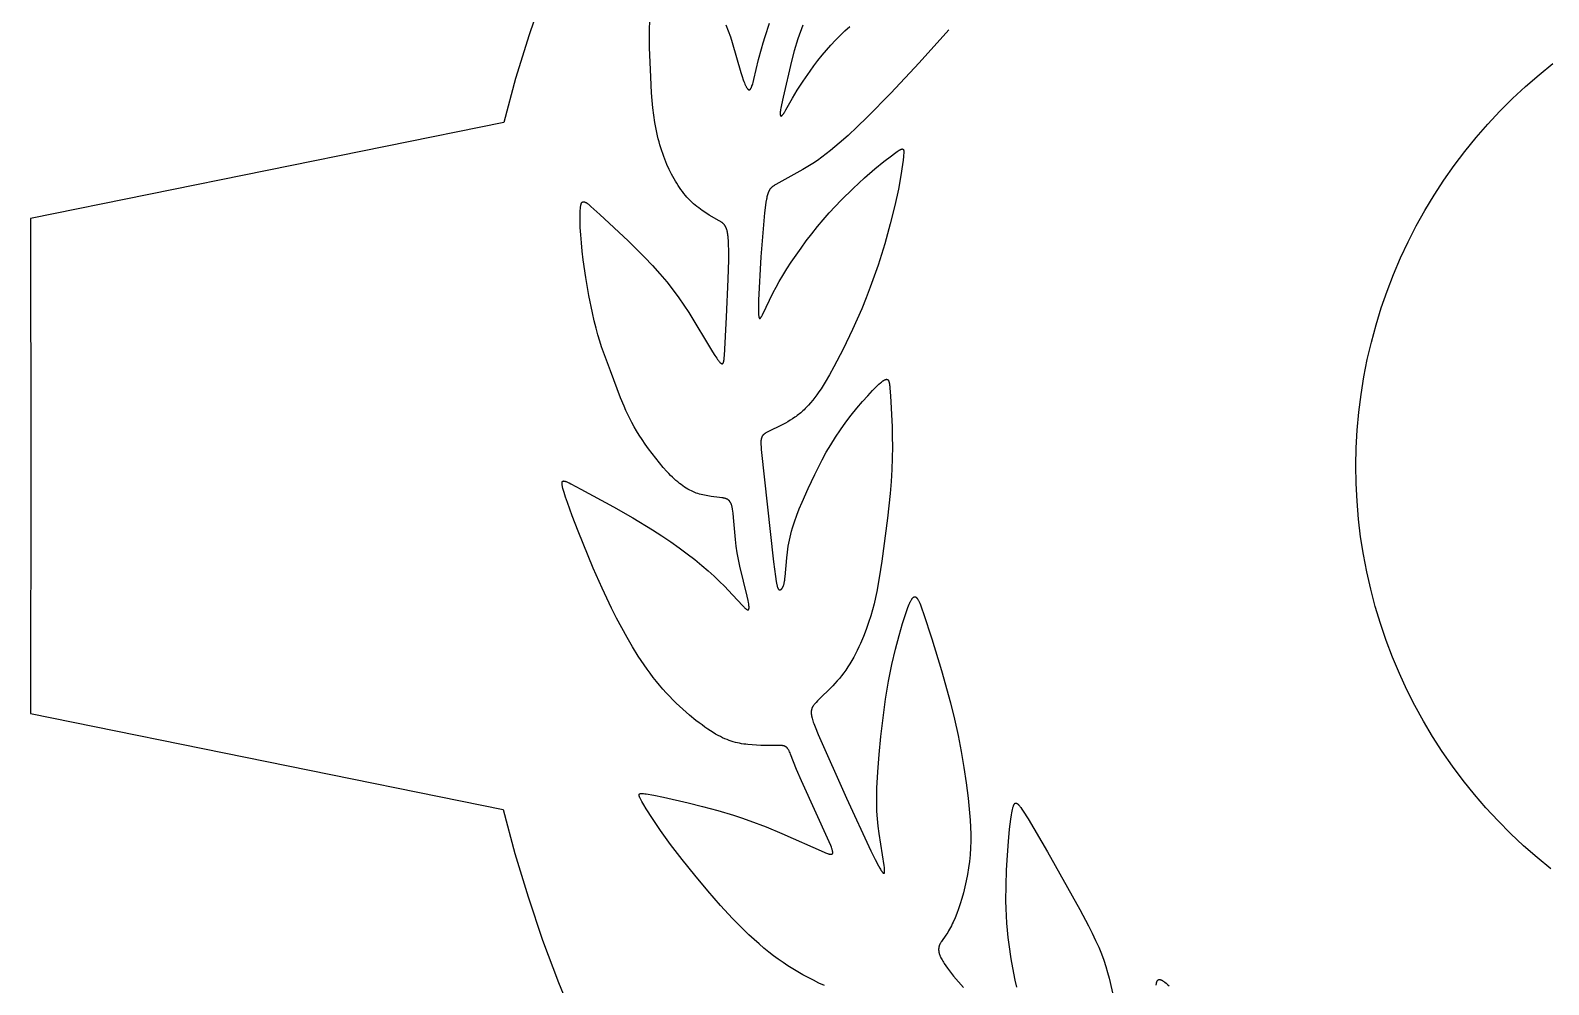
# Model space of a CAD drawing. Extents: x 6637 to 7139, y -93 to 119.
# Drawn here: x 6637.3 to 6734.5, y -31.4 to 29.7 of the extents above; entities that cross this region are included whole.
import ezdxf

# ---------------------------------------------------------------- set-up
doc = ezdxf.new("R2010")
doc.units = 0
doc.header["$MEASUREMENT"] = 0
doc.layers.add('MAKE2D$VISIBLE$CURVES', color=7, linetype='CONTINUOUS')

msp = doc.modelspace()

# ---------------------------------------------------------------- linework, layer by layer
at = {"layer": 'MAKE2D$VISIBLE$CURVES', "color": 7}
for points in [[(6670.176, 32.158), (6669.232, 29.392), (6668.378, 26.596), (6667.616, 23.775), (6637.324, 17.637), (6637.342, 1.789), (6637.319, -14.059), (6667.572, -20.2), (6668.325, -23.01), (6669.169, -25.795), (6670.103, -28.551), (6671.125, -31.275), (6672.234, -33.965)], [(6688.136, -31.466), (6687.788, -31.301), (6687.439, -31.129), (6687.094, -30.951), (6686.757, -30.768), (6686.429, -30.583), (6686.111, -30.393), (6685.799, -30.197), (6685.492, -29.994), (6685.188, -29.782), (6684.884, -29.558), (6684.579, -29.322), (6684.27, -29.071), (6683.955, -28.803), (6683.633, -28.517), (6683.302, -28.212), (6682.963, -27.886), (6682.251, -27.162), (6681.487, -26.335), (6680.671, -25.401), (6679.836, -24.403), (6679.027, -23.394), (6678.286, -22.426), (6677.65, -21.546), (6677.129, -20.782), (6676.728, -20.154), (6676.573, -19.896), (6676.45, -19.681), (6676.4, -19.59), (6676.359, -19.509), (6676.341, -19.472), (6676.326, -19.438), (6676.312, -19.406), (6676.306, -19.391), (6676.301, -19.376), (6676.296, -19.363), (6676.292, -19.349), (6676.288, -19.336), (6676.285, -19.324), (6676.283, -19.318), (6676.282, -19.312), (6676.281, -19.307), (6676.28, -19.301), (6676.279, -19.296), (6676.279, -19.291), (6676.278, -19.285), (6676.278, -19.28), (6676.277, -19.276), (6676.277, -19.271), (6676.277, -19.266), (6676.277, -19.262), (6676.278, -19.257), (6676.278, -19.255), (6676.278, -19.253), (6676.279, -19.251), (6676.279, -19.249), (6676.279, -19.247), (6676.28, -19.245), (6676.28, -19.243), (6676.28, -19.241), (6676.281, -19.239), (6676.281, -19.237), (6676.282, -19.235), (6676.283, -19.233), (6676.283, -19.232), (6676.284, -19.23), (6676.285, -19.228), (6676.285, -19.226), (6676.286, -19.225), (6676.287, -19.223), (6676.288, -19.221), (6676.289, -19.22), (6676.29, -19.218), (6676.291, -19.217), (6676.292, -19.215), (6676.293, -19.214), (6676.294, -19.212), (6676.295, -19.211), (6676.296, -19.209), (6676.297, -19.208), (6676.299, -19.206), (6676.3, -19.205), (6676.301, -19.204), (6676.303, -19.203), (6676.304, -19.201), (6676.305, -19.2), (6676.307, -19.199), (6676.308, -19.198), (6676.31, -19.197), (6676.311, -19.195), (6676.313, -19.194), (6676.315, -19.193), (6676.316, -19.192), (6676.318, -19.191), (6676.32, -19.19), (6676.322, -19.189), (6676.324, -19.188), (6676.325, -19.187), (6676.327, -19.186), (6676.329, -19.186), (6676.333, -19.184), (6676.337, -19.182), (6676.342, -19.181), (6676.346, -19.179), (6676.351, -19.178), (6676.356, -19.177), (6676.361, -19.176), (6676.366, -19.175), (6676.371, -19.174), (6676.376, -19.173), (6676.382, -19.172), (6676.388, -19.172), (6676.394, -19.171), (6676.406, -19.17), (6676.419, -19.169), (6676.432, -19.169), (6676.446, -19.169), (6676.461, -19.17), (6676.492, -19.171), (6676.527, -19.174), (6676.563, -19.178), (6676.645, -19.188), (6676.737, -19.202), (6677.211, -19.287), (6677.833, -19.416), (6679.422, -19.779), (6680.338, -20.006), (6681.31, -20.266), (6682.323, -20.567), (6682.841, -20.734), (6683.364, -20.914), (6684.411, -21.309), (6685.419, -21.723), (6688.115, -22.925), (6688.198, -22.959), (6688.272, -22.989), (6688.339, -23.013), (6688.37, -23.024), (6688.398, -23.033), (6688.426, -23.041), (6688.451, -23.048), (6688.475, -23.053), (6688.487, -23.056), (6688.498, -23.058), (6688.508, -23.06), (6688.518, -23.061), (6688.528, -23.063), (6688.538, -23.064), (6688.547, -23.064), (6688.556, -23.065), (6688.565, -23.065), (6688.569, -23.065), (6688.573, -23.064), (6688.577, -23.064), (6688.581, -23.064), (6688.585, -23.064), (6688.589, -23.063), (6688.592, -23.063), (6688.596, -23.062), (6688.6, -23.061), (6688.603, -23.061), (6688.607, -23.06), (6688.61, -23.059), (6688.613, -23.058), (6688.616, -23.057), (6688.619, -23.056), (6688.621, -23.055), (6688.622, -23.054), (6688.624, -23.054), (6688.625, -23.053), (6688.627, -23.052), (6688.628, -23.051), (6688.629, -23.051), (6688.631, -23.05), (6688.632, -23.049), (6688.633, -23.048), (6688.635, -23.047), (6688.636, -23.046), (6688.637, -23.046), (6688.638, -23.045), (6688.64, -23.044), (6688.641, -23.043), (6688.642, -23.042), (6688.643, -23.041), (6688.644, -23.04), (6688.645, -23.038), (6688.646, -23.037), (6688.647, -23.036), (6688.648, -23.035), (6688.649, -23.034), (6688.65, -23.033), (6688.651, -23.031), (6688.652, -23.03), (6688.653, -23.029), (6688.654, -23.027), (6688.655, -23.026), (6688.656, -23.025), (6688.657, -23.023), (6688.658, -23.022), (6688.658, -23.02), (6688.659, -23.019), (6688.66, -23.017), (6688.661, -23.016), (6688.661, -23.014), (6688.662, -23.013), (6688.663, -23.011), (6688.663, -23.009), (6688.664, -23.008), (6688.665, -23.004), (6688.666, -23), (6688.667, -22.997), (6688.668, -22.993), (6688.669, -22.989), (6688.669, -22.985), (6688.67, -22.98), (6688.67, -22.976), (6688.671, -22.972), (6688.671, -22.967), (6688.671, -22.962), (6688.671, -22.957), (6688.671, -22.952), (6688.671, -22.947), (6688.671, -22.936), (6688.67, -22.925), (6688.668, -22.913), (6688.667, -22.9), (6688.664, -22.887), (6688.662, -22.873), (6688.659, -22.859), (6688.656, -22.844), (6688.648, -22.812), (6688.638, -22.777), (6688.626, -22.739), (6688.613, -22.699), (6688.581, -22.609), (6688.542, -22.506), (6688.44, -22.261), (6686.661, -18.368), (6686.358, -17.635), (6685.976, -16.655), (6685.94, -16.572), (6685.906, -16.498), (6685.889, -16.464), (6685.872, -16.432), (6685.856, -16.402), (6685.839, -16.373), (6685.823, -16.346), (6685.806, -16.321), (6685.798, -16.31), (6685.789, -16.298), (6685.781, -16.287), (6685.772, -16.277), (6685.764, -16.266), (6685.755, -16.257), (6685.746, -16.247), (6685.738, -16.238), (6685.729, -16.229), (6685.72, -16.221), (6685.711, -16.213), (6685.702, -16.205), (6685.692, -16.198), (6685.683, -16.191), (6685.673, -16.185), (6685.663, -16.178), (6685.654, -16.172), (6685.644, -16.166), (6685.633, -16.161), (6685.623, -16.156), (6685.613, -16.151), (6685.602, -16.146), (6685.591, -16.142), (6685.58, -16.138), (6685.569, -16.134), (6685.557, -16.131), (6685.545, -16.127), (6685.534, -16.124), (6685.521, -16.121), (6685.509, -16.119), (6685.496, -16.116), (6685.483, -16.114), (6685.457, -16.11), (6685.429, -16.107), (6685.4, -16.104), (6685.37, -16.102), (6685.306, -16.099), (6685.161, -16.099), (6684.568, -16.104), (6684.065, -16.095), (6683.796, -16.083), (6683.52, -16.064), (6683.243, -16.038), (6683.106, -16.022), (6682.97, -16.004), (6682.836, -15.983), (6682.703, -15.959), (6682.571, -15.931), (6682.44, -15.9), (6682.308, -15.864), (6682.175, -15.823), (6682.041, -15.778), (6681.905, -15.726), (6681.766, -15.668), (6681.624, -15.603), (6681.478, -15.531), (6681.328, -15.452), (6681.173, -15.364), (6681.012, -15.268), (6680.846, -15.162), (6680.672, -15.047), (6680.492, -14.922), (6680.305, -14.787), (6680.112, -14.643), (6679.914, -14.489), (6679.505, -14.154), (6679.083, -13.784), (6678.87, -13.587), (6678.655, -13.381), (6678.44, -13.168), (6678.225, -12.947), (6678.011, -12.719), (6677.799, -12.484), (6677.59, -12.241), (6677.383, -11.993), (6677.18, -11.737), (6676.981, -11.475), (6676.785, -11.208), (6676.593, -10.935), (6676.219, -10.373), (6675.857, -9.791), (6675.507, -9.193), (6675.168, -8.579), (6674.839, -7.954), (6674.52, -7.317), (6673.909, -6.026), (6673.342, -4.746), (6672.374, -2.388), (6671.991, -1.393), (6671.688, -0.557), (6671.57, -0.206), (6671.475, 0.097), (6671.437, 0.23), (6671.406, 0.35), (6671.381, 0.457), (6671.371, 0.505), (6671.362, 0.55), (6671.356, 0.592), (6671.353, 0.611), (6671.351, 0.63), (6671.349, 0.647), (6671.348, 0.664), (6671.348, 0.68), (6671.347, 0.696), (6671.348, 0.703), (6671.348, 0.71), (6671.348, 0.717), (6671.349, 0.724), (6671.349, 0.73), (6671.35, 0.736), (6671.351, 0.742), (6671.352, 0.748), (6671.354, 0.754), (6671.355, 0.759), (6671.356, 0.762), (6671.356, 0.764), (6671.357, 0.767), (6671.358, 0.769), (6671.359, 0.772), (6671.36, 0.774), (6671.361, 0.777), (6671.362, 0.779), (6671.363, 0.781), (6671.364, 0.783), (6671.365, 0.785), (6671.366, 0.787), (6671.368, 0.789), (6671.369, 0.791), (6671.37, 0.793), (6671.372, 0.795), (6671.373, 0.797), (6671.374, 0.799), (6671.376, 0.801), (6671.377, 0.802), (6671.379, 0.804), (6671.38, 0.805), (6671.382, 0.807), (6671.384, 0.808), (6671.385, 0.81), (6671.387, 0.811), (6671.389, 0.813), (6671.391, 0.814), (6671.393, 0.815), (6671.395, 0.816), (6671.397, 0.817), (6671.399, 0.818), (6671.401, 0.819), (6671.403, 0.82), (6671.405, 0.821), (6671.407, 0.822), (6671.409, 0.823), (6671.411, 0.824), (6671.414, 0.825), (6671.416, 0.825), (6671.418, 0.826), (6671.421, 0.826), (6671.423, 0.827), (6671.426, 0.827), (6671.429, 0.828), (6671.431, 0.828), (6671.434, 0.829), (6671.437, 0.829), (6671.439, 0.829), (6671.442, 0.829), (6671.445, 0.829), (6671.448, 0.83), (6671.454, 0.83), (6671.46, 0.829), (6671.466, 0.829), (6671.473, 0.829), (6671.48, 0.828), (6671.486, 0.827), (6671.494, 0.826), (6671.501, 0.824), (6671.508, 0.823), (6671.516, 0.821), (6671.532, 0.817), (6671.549, 0.813), (6671.567, 0.807), (6671.585, 0.801), (6671.605, 0.794), (6671.647, 0.778), (6671.692, 0.759), (6671.741, 0.737), (6671.794, 0.712), (6671.911, 0.654), (6672.554, 0.313), (6674.632, -0.816), (6675.884, -1.529), (6677.137, -2.29), (6677.733, -2.677), (6678.302, -3.064), (6678.843, -3.448), (6679.355, -3.829), (6679.836, -4.203), (6680.284, -4.569), (6680.7, -4.924), (6681.081, -5.266), (6681.426, -5.593), (6681.738, -5.903), (6682.264, -6.458), (6682.906, -7.16), (6682.971, -7.226), (6683.002, -7.256), (6683.031, -7.284), (6683.059, -7.309), (6683.085, -7.331), (6683.11, -7.351), (6683.122, -7.36), (6683.134, -7.369), (6683.145, -7.376), (6683.156, -7.383), (6683.166, -7.39), (6683.176, -7.396), (6683.181, -7.398), (6683.186, -7.401), (6683.191, -7.403), (6683.195, -7.405), (6683.2, -7.407), (6683.204, -7.409), (6683.209, -7.411), (6683.213, -7.412), (6683.217, -7.414), (6683.221, -7.415), (6683.223, -7.415), (6683.225, -7.416), (6683.227, -7.416), (6683.229, -7.416), (6683.231, -7.417), (6683.233, -7.417), (6683.235, -7.417), (6683.237, -7.418), (6683.239, -7.418), (6683.24, -7.418), (6683.242, -7.418), (6683.244, -7.418), (6683.246, -7.418), (6683.247, -7.418), (6683.249, -7.418), (6683.251, -7.418), (6683.253, -7.417), (6683.254, -7.417), (6683.256, -7.417), (6683.257, -7.417), (6683.259, -7.416), (6683.261, -7.416), (6683.262, -7.415), (6683.264, -7.415), (6683.265, -7.414), (6683.267, -7.414), (6683.268, -7.413), (6683.269, -7.413), (6683.271, -7.412), (6683.272, -7.411), (6683.274, -7.41), (6683.275, -7.409), (6683.276, -7.409), (6683.278, -7.408), (6683.279, -7.407), (6683.28, -7.406), (6683.281, -7.405), (6683.282, -7.404), (6683.284, -7.402), (6683.285, -7.401), (6683.286, -7.4), (6683.287, -7.399), (6683.288, -7.397), (6683.289, -7.396), (6683.29, -7.394), (6683.291, -7.393), (6683.292, -7.391), (6683.293, -7.39), (6683.294, -7.388), (6683.295, -7.387), (6683.296, -7.385), (6683.297, -7.383), (6683.298, -7.381), (6683.299, -7.38), (6683.3, -7.378), (6683.3, -7.376), (6683.302, -7.372), (6683.303, -7.368), (6683.305, -7.363), (6683.306, -7.359), (6683.307, -7.354), (6683.309, -7.349), (6683.31, -7.344), (6683.311, -7.339), (6683.311, -7.333), (6683.312, -7.327), (6683.313, -7.321), (6683.314, -7.315), (6683.315, -7.303), (6683.315, -7.289), (6683.315, -7.275), (6683.315, -7.26), (6683.315, -7.244), (6683.314, -7.228), (6683.313, -7.21), (6683.31, -7.173), (6683.306, -7.133), (6683.3, -7.089), (6683.293, -7.042), (6683.274, -6.939), (6683.251, -6.821), (6683.189, -6.547), (6682.728, -4.632), (6682.639, -4.196), (6682.562, -3.762), (6682.5, -3.336), (6682.451, -2.923), (6682.327, -1.498), (6682.298, -1.22), (6682.282, -1.096), (6682.264, -0.982), (6682.254, -0.929), (6682.243, -0.879), (6682.232, -0.832), (6682.221, -0.787), (6682.208, -0.744), (6682.196, -0.704), (6682.182, -0.667), (6682.175, -0.649), (6682.168, -0.631), (6682.16, -0.614), (6682.153, -0.598), (6682.145, -0.582), (6682.137, -0.566), (6682.129, -0.552), (6682.121, -0.537), (6682.113, -0.523), (6682.104, -0.51), (6682.095, -0.497), (6682.086, -0.484), (6682.077, -0.472), (6682.067, -0.46), (6682.058, -0.449), (6682.048, -0.438), (6682.038, -0.428), (6682.028, -0.418), (6682.017, -0.408), (6682.007, -0.399), (6681.996, -0.39), (6681.985, -0.381), (6681.974, -0.373), (6681.962, -0.365), (6681.95, -0.357), (6681.939, -0.35), (6681.926, -0.343), (6681.914, -0.336), (6681.901, -0.33), (6681.888, -0.324), (6681.875, -0.318), (6681.862, -0.312), (6681.848, -0.307), (6681.835, -0.301), (6681.821, -0.296), (6681.806, -0.292), (6681.777, -0.283), (6681.747, -0.275), (6681.715, -0.267), (6681.683, -0.26), (6681.649, -0.253), (6681.579, -0.241), (6681.426, -0.22), (6680.881, -0.156), (6680.679, -0.126), (6680.576, -0.108), (6680.472, -0.088), (6680.366, -0.065), (6680.26, -0.038), (6680.153, -0.009), (6680.047, 0.024), (6679.94, 0.061), (6679.834, 0.102), (6679.727, 0.147), (6679.621, 0.197), (6679.514, 0.251), (6679.407, 0.31), (6679.299, 0.373), (6679.191, 0.442), (6679.083, 0.516), (6678.973, 0.595), (6678.863, 0.679), (6678.751, 0.77), (6678.639, 0.866), (6678.525, 0.967), (6678.41, 1.075), (6678.294, 1.189), (6678.176, 1.31), (6678.057, 1.436), (6677.817, 1.703), (6677.576, 1.986), (6677.338, 2.281), (6677.105, 2.583), (6676.881, 2.887), (6676.667, 3.188), (6676.468, 3.482), (6676.284, 3.765), (6676.115, 4.039), (6675.959, 4.305), (6675.815, 4.567), (6675.681, 4.826), (6675.554, 5.084), (6675.434, 5.344), (6675.318, 5.609), (6675.095, 6.155), (6674.447, 7.872), (6673.997, 9.077), (6673.881, 9.416), (6673.764, 9.782), (6673.646, 10.179), (6673.528, 10.614), (6673.41, 11.089), (6673.292, 11.599), (6673.067, 12.697), (6672.865, 13.848), (6672.7, 14.995), (6672.635, 15.548), (6672.583, 16.079), (6672.543, 16.581), (6672.516, 17.045), (6672.501, 17.465), (6672.499, 17.835), (6672.503, 17.998), (6672.51, 18.146), (6672.52, 18.278), (6672.526, 18.337), (6672.534, 18.392), (6672.541, 18.443), (6672.546, 18.467), (6672.55, 18.489), (6672.555, 18.51), (6672.56, 18.531), (6672.566, 18.55), (6672.571, 18.568), (6672.574, 18.576), (6672.577, 18.585), (6672.58, 18.593), (6672.584, 18.601), (6672.587, 18.608), (6672.59, 18.615), (6672.594, 18.622), (6672.597, 18.629), (6672.601, 18.635), (6672.605, 18.641), (6672.608, 18.647), (6672.612, 18.653), (6672.614, 18.655), (6672.616, 18.658), (6672.618, 18.661), (6672.62, 18.663), (6672.622, 18.665), (6672.625, 18.668), (6672.627, 18.67), (6672.629, 18.672), (6672.631, 18.674), (6672.633, 18.677), (6672.636, 18.679), (6672.638, 18.68), (6672.64, 18.682), (6672.642, 18.684), (6672.645, 18.686), (6672.647, 18.688), (6672.65, 18.689), (6672.652, 18.691), (6672.655, 18.692), (6672.657, 18.694), (6672.66, 18.695), (6672.662, 18.696), (6672.665, 18.697), (6672.667, 18.698), (6672.67, 18.699), (6672.673, 18.7), (6672.675, 18.701), (6672.678, 18.702), (6672.681, 18.703), (6672.684, 18.704), (6672.686, 18.704), (6672.689, 18.705), (6672.692, 18.706), (6672.695, 18.706), (6672.698, 18.706), (6672.701, 18.707), (6672.704, 18.707), (6672.707, 18.707), (6672.71, 18.707), (6672.713, 18.707), (6672.716, 18.707), (6672.72, 18.707), (6672.723, 18.707), (6672.726, 18.707), (6672.729, 18.707), (6672.733, 18.706), (6672.736, 18.706), (6672.739, 18.705), (6672.746, 18.704), (6672.753, 18.703), (6672.76, 18.701), (6672.767, 18.699), (6672.775, 18.697), (6672.782, 18.694), (6672.79, 18.692), (6672.798, 18.689), (6672.806, 18.685), (6672.814, 18.682), (6672.823, 18.678), (6672.831, 18.674), (6672.848, 18.665), (6672.867, 18.655), (6672.885, 18.644), (6672.905, 18.632), (6672.925, 18.619), (6672.946, 18.605), (6672.989, 18.574), (6673.036, 18.539), (6673.086, 18.499), (6673.195, 18.409), (6673.775, 17.886), (6675.587, 16.196), (6676.627, 15.16), (6677.132, 14.626), (6677.61, 14.092), (6678.049, 13.567), (6678.449, 13.054), (6678.814, 12.555), (6679.147, 12.074), (6679.45, 11.611), (6680.972, 9.101), (6681.118, 8.872), (6681.247, 8.682), (6681.304, 8.602), (6681.357, 8.532), (6681.382, 8.501), (6681.406, 8.472), (6681.429, 8.447), (6681.45, 8.424), (6681.461, 8.413), (6681.471, 8.403), (6681.481, 8.394), (6681.49, 8.386), (6681.499, 8.378), (6681.508, 8.371), (6681.517, 8.365), (6681.522, 8.362), (6681.526, 8.359), (6681.53, 8.356), (6681.534, 8.354), (6681.538, 8.351), (6681.542, 8.349), (6681.546, 8.347), (6681.55, 8.345), (6681.554, 8.344), (6681.558, 8.342), (6681.561, 8.341), (6681.565, 8.339), (6681.569, 8.338), (6681.57, 8.338), (6681.572, 8.337), (6681.574, 8.337), (6681.576, 8.337), (6681.577, 8.336), (6681.579, 8.336), (6681.581, 8.336), (6681.582, 8.335), (6681.584, 8.335), (6681.586, 8.335), (6681.587, 8.335), (6681.589, 8.335), (6681.591, 8.335), (6681.592, 8.335), (6681.594, 8.335), (6681.595, 8.335), (6681.597, 8.335), (6681.599, 8.335), (6681.6, 8.335), (6681.602, 8.336), (6681.603, 8.336), (6681.605, 8.336), (6681.606, 8.336), (6681.608, 8.337), (6681.609, 8.337), (6681.611, 8.338), (6681.612, 8.338), (6681.614, 8.338), (6681.615, 8.339), (6681.616, 8.34), (6681.618, 8.34), (6681.619, 8.341), (6681.621, 8.341), (6681.622, 8.342), (6681.623, 8.343), (6681.625, 8.344), (6681.626, 8.344), (6681.627, 8.345), (6681.629, 8.346), (6681.63, 8.347), (6681.631, 8.348), (6681.632, 8.349), (6681.634, 8.35), (6681.635, 8.351), (6681.636, 8.352), (6681.637, 8.353), (6681.639, 8.354), (6681.64, 8.355), (6681.641, 8.357), (6681.642, 8.358), (6681.645, 8.36), (6681.647, 8.363), (6681.649, 8.366), (6681.651, 8.369), (6681.654, 8.372), (6681.656, 8.375), (6681.658, 8.379), (6681.66, 8.382), (6681.662, 8.386), (6681.664, 8.389), (6681.666, 8.393), (6681.668, 8.397), (6681.67, 8.401), (6681.672, 8.405), (6681.675, 8.414), (6681.679, 8.423), (6681.682, 8.433), (6681.686, 8.443), (6681.689, 8.454), (6681.692, 8.465), (6681.695, 8.476), (6681.7, 8.5), (6681.705, 8.526), (6681.71, 8.554), (6681.715, 8.583), (6681.723, 8.646), (6681.73, 8.714), (6681.743, 8.866), (6681.881, 11.31), (6681.988, 13.751), (6682.017, 14.986), (6682.019, 15.533), (6682.008, 16.007), (6681.998, 16.209), (6681.983, 16.39), (6681.975, 16.473), (6681.966, 16.55), (6681.955, 16.623), (6681.944, 16.692), (6681.932, 16.756), (6681.918, 16.816), (6681.904, 16.872), (6681.896, 16.899), (6681.888, 16.924), (6681.88, 16.949), (6681.872, 16.973), (6681.863, 16.997), (6681.854, 17.019), (6681.845, 17.041), (6681.836, 17.062), (6681.826, 17.082), (6681.816, 17.102), (6681.805, 17.121), (6681.795, 17.139), (6681.784, 17.157), (6681.773, 17.174), (6681.761, 17.19), (6681.749, 17.206), (6681.737, 17.222), (6681.725, 17.237), (6681.712, 17.252), (6681.699, 17.266), (6681.686, 17.279), (6681.672, 17.293), (6681.658, 17.306), (6681.644, 17.319), (6681.63, 17.331), (6681.615, 17.343), (6681.599, 17.355), (6681.584, 17.367), (6681.552, 17.39), (6681.519, 17.412), (6681.484, 17.434), (6681.411, 17.478), (6680.762, 17.854), (6680.545, 17.99), (6680.322, 18.139), (6680.209, 18.219), (6680.096, 18.303), (6679.983, 18.39), (6679.872, 18.482), (6679.761, 18.577), (6679.652, 18.676), (6679.546, 18.78), (6679.442, 18.887), (6679.34, 18.998), (6679.24, 19.113), (6679.142, 19.232), (6679.047, 19.355), (6678.953, 19.481), (6678.862, 19.611), (6678.773, 19.745), (6678.685, 19.882), (6678.6, 20.022), (6678.517, 20.166), (6678.435, 20.313), (6678.356, 20.464), (6678.202, 20.774), (6678.055, 21.097), (6677.917, 21.433), (6677.85, 21.606), (6677.786, 21.783), (6677.725, 21.963), (6677.665, 22.148), (6677.608, 22.337), (6677.553, 22.529), (6677.501, 22.727), (6677.452, 22.928), (6677.405, 23.134), (6677.361, 23.345), (6677.282, 23.781), (6677.215, 24.237), (6677.159, 24.709), (6677.112, 25.193), (6677.074, 25.684), (6677.018, 26.673), (6676.953, 28.575), (6676.944, 29.507), (6676.964, 30.491)], [(6681.837, 30.023), (6681.987, 29.64), (6682.121, 29.262), (6682.242, 28.892), (6682.793, 26.971), (6682.871, 26.723), (6682.946, 26.502), (6682.983, 26.402), (6683.019, 26.31), (6683.054, 26.226), (6683.088, 26.15), (6683.105, 26.115), (6683.121, 26.082), (6683.138, 26.051), (6683.154, 26.023), (6683.17, 25.997), (6683.178, 25.985), (6683.186, 25.973), (6683.194, 25.962), (6683.201, 25.952), (6683.209, 25.942), (6683.217, 25.932), (6683.224, 25.924), (6683.232, 25.916), (6683.235, 25.912), (6683.239, 25.908), (6683.243, 25.905), (6683.247, 25.901), (6683.25, 25.898), (6683.254, 25.895), (6683.257, 25.892), (6683.261, 25.889), (6683.265, 25.887), (6683.268, 25.884), (6683.272, 25.882), (6683.275, 25.88), (6683.279, 25.878), (6683.282, 25.876), (6683.284, 25.876), (6683.286, 25.875), (6683.288, 25.874), (6683.29, 25.873), (6683.291, 25.873), (6683.293, 25.872), (6683.295, 25.871), (6683.296, 25.871), (6683.298, 25.87), (6683.3, 25.87), (6683.302, 25.869), (6683.303, 25.869), (6683.305, 25.869), (6683.307, 25.868), (6683.308, 25.868), (6683.31, 25.868), (6683.312, 25.867), (6683.314, 25.867), (6683.315, 25.867), (6683.317, 25.867), (6683.319, 25.867), (6683.32, 25.867), (6683.322, 25.867), (6683.324, 25.867), (6683.325, 25.867), (6683.327, 25.867), (6683.329, 25.867), (6683.33, 25.868), (6683.332, 25.868), (6683.334, 25.868), (6683.335, 25.868), (6683.337, 25.869), (6683.339, 25.869), (6683.34, 25.87), (6683.342, 25.87), (6683.344, 25.871), (6683.345, 25.871), (6683.347, 25.872), (6683.348, 25.872), (6683.35, 25.873), (6683.352, 25.874), (6683.353, 25.874), (6683.355, 25.875), (6683.357, 25.876), (6683.358, 25.877), (6683.36, 25.878), (6683.361, 25.878), (6683.363, 25.879), (6683.366, 25.881), (6683.369, 25.883), (6683.373, 25.886), (6683.376, 25.888), (6683.379, 25.891), (6683.382, 25.893), (6683.385, 25.896), (6683.388, 25.899), (6683.392, 25.902), (6683.395, 25.906), (6683.398, 25.909), (6683.401, 25.913), (6683.404, 25.916), (6683.407, 25.92), (6683.41, 25.924), (6683.413, 25.928), (6683.419, 25.937), (6683.425, 25.946), (6683.432, 25.956), (6683.438, 25.966), (6683.444, 25.977), (6683.45, 25.988), (6683.456, 26), (6683.468, 26.025), (6683.48, 26.052), (6683.492, 26.081), (6683.503, 26.112), (6683.527, 26.18), (6683.551, 26.255), (6683.575, 26.338), (6683.624, 26.524), (6683.929, 27.815), (6684.106, 28.498), (6684.214, 28.875), (6684.336, 29.277), (6684.621, 30.139)], [(6696.108, 29.7), (6694.202, 27.589), (6692.378, 25.645), (6690.883, 24.123), (6690.243, 23.502), (6689.651, 22.948), (6689.088, 22.445), (6688.812, 22.209), (6688.536, 21.982), (6688.258, 21.764), (6687.976, 21.553), (6687.686, 21.348), (6687.387, 21.149), (6687.079, 20.955), (6686.764, 20.767), (6685.019, 19.802), (6684.975, 19.776), (6684.933, 19.75), (6684.894, 19.725), (6684.856, 19.699), (6684.838, 19.686), (6684.82, 19.672), (6684.803, 19.659), (6684.786, 19.645), (6684.77, 19.631), (6684.754, 19.616), (6684.739, 19.601), (6684.724, 19.586), (6684.709, 19.571), (6684.695, 19.555), (6684.681, 19.538), (6684.668, 19.521), (6684.654, 19.503), (6684.642, 19.485), (6684.629, 19.466), (6684.617, 19.446), (6684.605, 19.426), (6684.594, 19.405), (6684.582, 19.383), (6684.571, 19.361), (6684.561, 19.337), (6684.55, 19.313), (6684.54, 19.287), (6684.53, 19.261), (6684.521, 19.234), (6684.511, 19.206), (6684.493, 19.146), (6684.475, 19.082), (6684.459, 19.013), (6684.442, 18.94), (6684.427, 18.86), (6684.397, 18.685), (6684.368, 18.485), (6684.311, 18.003), (6684.193, 16.712), (6684.079, 15.178), (6683.927, 12.409), (6683.916, 11.958), (6683.915, 11.779), (6683.917, 11.627), (6683.922, 11.503), (6683.926, 11.45), (6683.931, 11.403), (6683.933, 11.382), (6683.936, 11.363), (6683.939, 11.344), (6683.942, 11.328), (6683.945, 11.312), (6683.949, 11.298), (6683.951, 11.292), (6683.952, 11.285), (6683.954, 11.28), (6683.956, 11.274), (6683.958, 11.269), (6683.96, 11.264), (6683.962, 11.259), (6683.963, 11.257), (6683.964, 11.255), (6683.966, 11.253), (6683.967, 11.251), (6683.968, 11.249), (6683.969, 11.247), (6683.97, 11.246), (6683.971, 11.244), (6683.972, 11.243), (6683.973, 11.241), (6683.974, 11.24), (6683.976, 11.238), (6683.977, 11.237), (6683.978, 11.236), (6683.979, 11.235), (6683.98, 11.234), (6683.982, 11.233), (6683.983, 11.232), (6683.984, 11.231), (6683.985, 11.23), (6683.987, 11.23), (6683.988, 11.229), (6683.989, 11.228), (6683.99, 11.228), (6683.992, 11.228), (6683.993, 11.227), (6683.994, 11.227), (6683.996, 11.227), (6683.997, 11.227), (6683.998, 11.226), (6684, 11.226), (6684.001, 11.227), (6684.003, 11.227), (6684.004, 11.227), (6684.005, 11.227), (6684.007, 11.227), (6684.008, 11.228), (6684.01, 11.228), (6684.011, 11.229), (6684.013, 11.229), (6684.014, 11.23), (6684.016, 11.231), (6684.017, 11.232), (6684.019, 11.232), (6684.02, 11.233), (6684.022, 11.234), (6684.023, 11.235), (6684.025, 11.236), (6684.026, 11.237), (6684.028, 11.239), (6684.029, 11.24), (6684.031, 11.241), (6684.034, 11.244), (6684.038, 11.247), (6684.041, 11.25), (6684.044, 11.254), (6684.048, 11.257), (6684.051, 11.261), (6684.054, 11.266), (6684.061, 11.274), (6684.069, 11.284), (6684.076, 11.295), (6684.084, 11.306), (6684.099, 11.331), (6684.115, 11.359), (6684.132, 11.389), (6684.167, 11.457), (6684.86, 12.886), (6685.042, 13.227), (6685.248, 13.596), (6685.481, 13.99), (6685.739, 14.406), (6686.02, 14.839), (6686.321, 15.285), (6686.641, 15.74), (6686.978, 16.198), (6687.328, 16.656), (6687.692, 17.108), (6688.065, 17.551), (6688.445, 17.983), (6688.829, 18.402), (6689.214, 18.805), (6689.972, 19.559), (6690.695, 20.23), (6691.356, 20.807), (6691.938, 21.282), (6692.423, 21.652), (6692.623, 21.796), (6692.792, 21.913), (6692.865, 21.96), (6692.929, 22.001), (6692.959, 22.018), (6692.986, 22.033), (6693.012, 22.046), (6693.024, 22.052), (6693.036, 22.057), (6693.047, 22.062), (6693.058, 22.066), (6693.068, 22.07), (6693.073, 22.072), (6693.078, 22.073), (6693.083, 22.074), (6693.088, 22.076), (6693.093, 22.077), (6693.097, 22.078), (6693.102, 22.078), (6693.106, 22.079), (6693.11, 22.08), (6693.115, 22.08), (6693.119, 22.08), (6693.121, 22.08), (6693.123, 22.08), (6693.125, 22.08), (6693.127, 22.08), (6693.128, 22.08), (6693.13, 22.08), (6693.132, 22.08), (6693.134, 22.08), (6693.136, 22.08), (6693.138, 22.079), (6693.139, 22.079), (6693.141, 22.079), (6693.143, 22.079), (6693.145, 22.078), (6693.146, 22.078), (6693.148, 22.077), (6693.15, 22.077), (6693.151, 22.076), (6693.153, 22.076), (6693.154, 22.075), (6693.156, 22.074), (6693.158, 22.074), (6693.159, 22.073), (6693.161, 22.072), (6693.162, 22.071), (6693.163, 22.07), (6693.165, 22.07), (6693.166, 22.069), (6693.168, 22.068), (6693.169, 22.067), (6693.17, 22.066), (6693.172, 22.065), (6693.173, 22.064), (6693.174, 22.062), (6693.176, 22.061), (6693.177, 22.06), (6693.178, 22.059), (6693.179, 22.057), (6693.18, 22.056), (6693.181, 22.055), (6693.183, 22.053), (6693.184, 22.052), (6693.185, 22.05), (6693.186, 22.049), (6693.187, 22.047), (6693.188, 22.046), (6693.189, 22.044), (6693.19, 22.042), (6693.191, 22.041), (6693.192, 22.039), (6693.194, 22.035), (6693.196, 22.031), (6693.197, 22.027), (6693.199, 22.023), (6693.2, 22.019), (6693.202, 22.014), (6693.203, 22.01), (6693.205, 22.005), (6693.206, 22), (6693.207, 21.995), (6693.208, 21.99), (6693.209, 21.984), (6693.211, 21.973), (6693.213, 21.961), (6693.214, 21.948), (6693.215, 21.935), (6693.216, 21.92), (6693.217, 21.89), (6693.217, 21.857), (6693.216, 21.821), (6693.215, 21.782), (6693.209, 21.696), (6693.2, 21.597), (6693.175, 21.363), (6693.14, 21.082), (6693.032, 20.38), (6692.87, 19.506), (6692.646, 18.47), (6692.354, 17.291), (6691.994, 16.001), (6691.568, 14.64), (6691.33, 13.945), (6691.076, 13.246), (6690.807, 12.549), (6690.525, 11.858), (6689.936, 10.516), (6689.335, 9.26), (6688.748, 8.132), (6688.467, 7.627), (6688.193, 7.163), (6688.058, 6.945), (6687.924, 6.737), (6687.79, 6.539), (6687.656, 6.349), (6687.522, 6.168), (6687.388, 5.996), (6687.252, 5.833), (6687.116, 5.678), (6686.977, 5.531), (6686.907, 5.461), (6686.837, 5.393), (6686.766, 5.326), (6686.694, 5.262), (6686.622, 5.199), (6686.549, 5.138), (6686.476, 5.079), (6686.401, 5.022), (6686.327, 4.967), (6686.251, 4.913), (6686.1, 4.811), (6685.948, 4.715), (6685.797, 4.625), (6685.648, 4.541), (6685.356, 4.387), (6684.607, 4.024), (6684.509, 3.974), (6684.464, 3.949), (6684.422, 3.925), (6684.383, 3.902), (6684.346, 3.878), (6684.328, 3.866), (6684.311, 3.855), (6684.295, 3.843), (6684.28, 3.831), (6684.265, 3.818), (6684.251, 3.806), (6684.237, 3.793), (6684.224, 3.78), (6684.218, 3.774), (6684.211, 3.767), (6684.205, 3.76), (6684.2, 3.754), (6684.194, 3.747), (6684.188, 3.74), (6684.183, 3.732), (6684.178, 3.725), (6684.173, 3.718), (6684.168, 3.71), (6684.163, 3.703), (6684.158, 3.695), (6684.153, 3.687), (6684.149, 3.679), (6684.145, 3.671), (6684.141, 3.663), (6684.137, 3.654), (6684.133, 3.646), (6684.129, 3.637), (6684.125, 3.628), (6684.122, 3.619), (6684.118, 3.61), (6684.115, 3.601), (6684.112, 3.591), (6684.106, 3.572), (6684.101, 3.551), (6684.096, 3.53), (6684.092, 3.508), (6684.088, 3.485), (6684.085, 3.462), (6684.082, 3.437), (6684.079, 3.411), (6684.077, 3.385), (6684.076, 3.357), (6684.074, 3.299), (6684.074, 3.236), (6684.075, 3.168), (6684.083, 3.017), (6684.096, 2.844), (6684.888, -4.336), (6685.008, -5.282), (6685.055, -5.593), (6685.076, -5.714), (6685.096, -5.814), (6685.106, -5.858), (6685.115, -5.897), (6685.124, -5.932), (6685.133, -5.963), (6685.142, -5.991), (6685.147, -6.003), (6685.151, -6.015), (6685.156, -6.026), (6685.16, -6.036), (6685.165, -6.045), (6685.169, -6.054), (6685.171, -6.058), (6685.174, -6.062), (6685.176, -6.066), (6685.178, -6.07), (6685.18, -6.073), (6685.183, -6.076), (6685.185, -6.08), (6685.187, -6.083), (6685.189, -6.086), (6685.192, -6.088), (6685.194, -6.091), (6685.196, -6.094), (6685.198, -6.096), (6685.201, -6.098), (6685.203, -6.101), (6685.205, -6.103), (6685.208, -6.105), (6685.21, -6.106), (6685.212, -6.108), (6685.215, -6.11), (6685.217, -6.112), (6685.219, -6.113), (6685.222, -6.114), (6685.224, -6.116), (6685.227, -6.117), (6685.229, -6.118), (6685.232, -6.119), (6685.234, -6.12), (6685.237, -6.121), (6685.239, -6.122), (6685.242, -6.123), (6685.244, -6.124), (6685.247, -6.125), (6685.249, -6.126), (6685.252, -6.126), (6685.255, -6.127), (6685.257, -6.128), (6685.26, -6.128), (6685.263, -6.129), (6685.265, -6.129), (6685.268, -6.129), (6685.271, -6.13), (6685.273, -6.13), (6685.276, -6.13), (6685.279, -6.13), (6685.282, -6.13), (6685.285, -6.13), (6685.287, -6.13), (6685.29, -6.13), (6685.293, -6.13), (6685.296, -6.13), (6685.299, -6.13), (6685.302, -6.129), (6685.304, -6.129), (6685.307, -6.129), (6685.31, -6.128), (6685.313, -6.127), (6685.316, -6.127), (6685.319, -6.126), (6685.322, -6.125), (6685.325, -6.124), (6685.328, -6.123), (6685.331, -6.122), (6685.334, -6.121), (6685.337, -6.12), (6685.34, -6.119), (6685.343, -6.117), (6685.346, -6.116), (6685.349, -6.114), (6685.352, -6.113), (6685.355, -6.111), (6685.358, -6.11), (6685.361, -6.108), (6685.364, -6.106), (6685.367, -6.104), (6685.37, -6.102), (6685.373, -6.1), (6685.376, -6.097), (6685.379, -6.095), (6685.382, -6.093), (6685.385, -6.09), (6685.388, -6.087), (6685.394, -6.082), (6685.4, -6.076), (6685.406, -6.07), (6685.412, -6.063), (6685.418, -6.056), (6685.424, -6.049), (6685.43, -6.041), (6685.436, -6.032), (6685.442, -6.024), (6685.448, -6.015), (6685.454, -6.005), (6685.46, -5.995), (6685.466, -5.984), (6685.472, -5.973), (6685.477, -5.962), (6685.483, -5.95), (6685.489, -5.938), (6685.5, -5.911), (6685.511, -5.883), (6685.522, -5.852), (6685.532, -5.82), (6685.542, -5.785), (6685.552, -5.748), (6685.561, -5.708), (6685.57, -5.667), (6685.579, -5.622), (6685.587, -5.576), (6685.595, -5.526), (6685.609, -5.42), (6685.622, -5.303), (6685.724, -4.086), (6685.766, -3.723), (6685.792, -3.537), (6685.822, -3.347), (6685.855, -3.155), (6685.894, -2.962), (6685.937, -2.768), (6685.986, -2.572), (6686.039, -2.375), (6686.097, -2.176), (6686.226, -1.775), (6686.371, -1.367), (6686.531, -0.952), (6686.706, -0.529), (6687.09, 0.344), (6687.517, 1.255), (6687.749, 1.721), (6687.995, 2.194), (6688.258, 2.671), (6688.538, 3.15), (6688.838, 3.63), (6689.159, 4.109), (6689.501, 4.585), (6689.856, 5.05), (6690.215, 5.496), (6690.568, 5.912), (6690.906, 6.291), (6691.219, 6.624), (6691.364, 6.771), (6691.499, 6.902), (6691.623, 7.018), (6691.735, 7.116), (6691.786, 7.158), (6691.834, 7.196), (6691.879, 7.23), (6691.9, 7.245), (6691.921, 7.259), (6691.941, 7.271), (6691.96, 7.283), (6691.979, 7.294), (6691.996, 7.303), (6692.005, 7.307), (6692.014, 7.311), (6692.022, 7.315), (6692.03, 7.318), (6692.038, 7.322), (6692.046, 7.324), (6692.054, 7.327), (6692.062, 7.329), (6692.069, 7.331), (6692.076, 7.333), (6692.083, 7.335), (6692.087, 7.335), (6692.09, 7.336), (6692.094, 7.336), (6692.097, 7.337), (6692.101, 7.337), (6692.104, 7.337), (6692.107, 7.338), (6692.111, 7.338), (6692.114, 7.338), (6692.117, 7.338), (6692.12, 7.338), (6692.123, 7.338), (6692.127, 7.338), (6692.13, 7.337), (6692.133, 7.337), (6692.136, 7.337), (6692.139, 7.336), (6692.142, 7.336), (6692.145, 7.335), (6692.147, 7.334), (6692.15, 7.334), (6692.153, 7.333), (6692.156, 7.332), (6692.159, 7.331), (6692.161, 7.33), (6692.164, 7.329), (6692.167, 7.328), (6692.169, 7.327), (6692.172, 7.325), (6692.175, 7.324), (6692.177, 7.323), (6692.18, 7.321), (6692.182, 7.319), (6692.185, 7.318), (6692.187, 7.316), (6692.189, 7.314), (6692.192, 7.313), (6692.194, 7.311), (6692.196, 7.309), (6692.199, 7.307), (6692.201, 7.304), (6692.203, 7.302), (6692.206, 7.3), (6692.208, 7.298), (6692.21, 7.295), (6692.212, 7.293), (6692.214, 7.29), (6692.216, 7.288), (6692.218, 7.285), (6692.22, 7.282), (6692.224, 7.277), (6692.228, 7.271), (6692.232, 7.265), (6692.236, 7.258), (6692.239, 7.251), (6692.243, 7.244), (6692.246, 7.237), (6692.25, 7.23), (6692.253, 7.222), (6692.256, 7.214), (6692.259, 7.205), (6692.262, 7.197), (6692.268, 7.179), (6692.274, 7.159), (6692.279, 7.139), (6692.284, 7.118), (6692.289, 7.096), (6692.293, 7.072), (6692.302, 7.022), (6692.309, 6.968), (6692.316, 6.909), (6692.328, 6.779), (6692.362, 6.288), (6692.468, 4.3), (6692.484, 3.674), (6692.489, 3.006), (6692.48, 2.3), (6692.453, 1.562), (6692.407, 0.798), (6692.343, 0.019), (6692.178, -1.539), (6691.804, -4.312), (6691.644, -5.367), (6691.492, -6.24), (6691.41, -6.637), (6691.319, -7.024), (6691.216, -7.411), (6691.098, -7.811), (6690.962, -8.232), (6690.807, -8.669), (6690.634, -9.117), (6690.443, -9.569), (6690.341, -9.793), (6690.235, -10.016), (6690.125, -10.236), (6690.01, -10.453), (6689.891, -10.665), (6689.768, -10.872), (6689.641, -11.073), (6689.51, -11.268), (6689.375, -11.454), (6689.237, -11.633), (6689.097, -11.804), (6688.956, -11.968), (6688.815, -12.125), (6688.674, -12.275), (6687.693, -13.251), (6687.603, -13.348), (6687.562, -13.394), (6687.523, -13.439), (6687.487, -13.483), (6687.454, -13.527), (6687.439, -13.548), (6687.424, -13.569), (6687.41, -13.59), (6687.397, -13.611), (6687.384, -13.633), (6687.373, -13.654), (6687.362, -13.675), (6687.352, -13.697), (6687.342, -13.718), (6687.334, -13.74), (6687.33, -13.751), (6687.326, -13.762), (6687.322, -13.773), (6687.319, -13.785), (6687.316, -13.796), (6687.313, -13.808), (6687.31, -13.819), (6687.307, -13.831), (6687.305, -13.842), (6687.302, -13.854), (6687.3, -13.866), (6687.299, -13.878), (6687.297, -13.89), (6687.295, -13.903), (6687.293, -13.928), (6687.292, -13.953), (6687.291, -13.98), (6687.291, -14.007), (6687.292, -14.034), (6687.294, -14.063), (6687.297, -14.092), (6687.301, -14.122), (6687.305, -14.153), (6687.311, -14.184), (6687.317, -14.217), (6687.324, -14.251), (6687.332, -14.285), (6687.35, -14.358), (6687.372, -14.435), (6687.398, -14.517), (6687.427, -14.604), (6687.46, -14.697), (6687.538, -14.9), (6687.738, -15.386), (6689.546, -19.471), (6691.106, -22.843), (6691.38, -23.395), (6691.595, -23.803), (6691.683, -23.957), (6691.722, -24.021), (6691.758, -24.079), (6691.791, -24.128), (6691.806, -24.15), (6691.821, -24.17), (6691.835, -24.189), (6691.848, -24.206), (6691.861, -24.221), (6691.867, -24.228), (6691.873, -24.234), (6691.879, -24.24), (6691.884, -24.246), (6691.89, -24.251), (6691.895, -24.256), (6691.9, -24.26), (6691.905, -24.264), (6691.907, -24.266), (6691.91, -24.267), (6691.912, -24.269), (6691.915, -24.271), (6691.917, -24.272), (6691.919, -24.273), (6691.921, -24.275), (6691.923, -24.276), (6691.926, -24.277), (6691.928, -24.278), (6691.93, -24.279), (6691.932, -24.279), (6691.934, -24.28), (6691.936, -24.281), (6691.938, -24.281), (6691.939, -24.281), (6691.941, -24.282), (6691.943, -24.282), (6691.945, -24.282), (6691.947, -24.282), (6691.948, -24.282), (6691.95, -24.282), (6691.952, -24.281), (6691.953, -24.281), (6691.955, -24.281), (6691.956, -24.28), (6691.958, -24.279), (6691.959, -24.279), (6691.961, -24.278), (6691.962, -24.277), (6691.963, -24.276), (6691.965, -24.275), (6691.966, -24.274), (6691.967, -24.272), (6691.969, -24.271), (6691.97, -24.27), (6691.971, -24.268), (6691.972, -24.266), (6691.973, -24.265), (6691.974, -24.263), (6691.975, -24.261), (6691.976, -24.259), (6691.977, -24.257), (6691.978, -24.255), (6691.979, -24.253), (6691.98, -24.25), (6691.981, -24.248), (6691.982, -24.246), (6691.982, -24.243), (6691.983, -24.24), (6691.985, -24.235), (6691.986, -24.229), (6691.987, -24.223), (6691.988, -24.217), (6691.989, -24.21), (6691.99, -24.203), (6691.991, -24.195), (6691.992, -24.18), (6691.993, -24.163), (6691.993, -24.145), (6691.993, -24.126), (6691.992, -24.105), (6691.99, -24.062), (6691.987, -24.014), (6691.976, -23.906), (6691.96, -23.783), (6691.634, -21.725), (6691.577, -21.261), (6691.532, -20.786), (6691.503, -20.306), (6691.488, -19.819), (6691.486, -19.325), (6691.497, -18.822), (6691.55, -17.78), (6691.638, -16.68), (6691.751, -15.516), (6691.889, -14.32), (6692.052, -13.128), (6692.241, -11.981), (6692.455, -10.911), (6692.683, -9.934), (6692.914, -9.06), (6693.135, -8.297), (6693.338, -7.658), (6693.432, -7.389), (6693.477, -7.267), (6693.521, -7.155), (6693.564, -7.052), (6693.606, -6.958), (6693.627, -6.915), (6693.647, -6.874), (6693.668, -6.836), (6693.687, -6.8), (6693.707, -6.767), (6693.726, -6.736), (6693.736, -6.722), (6693.746, -6.708), (6693.755, -6.695), (6693.765, -6.683), (6693.774, -6.671), (6693.783, -6.66), (6693.793, -6.65), (6693.802, -6.64), (6693.811, -6.631), (6693.816, -6.627), (6693.82, -6.623), (6693.825, -6.619), (6693.829, -6.615), (6693.834, -6.612), (6693.838, -6.608), (6693.843, -6.605), (6693.847, -6.602), (6693.852, -6.599), (6693.856, -6.596), (6693.86, -6.594), (6693.865, -6.591), (6693.869, -6.589), (6693.874, -6.587), (6693.878, -6.585), (6693.882, -6.583), (6693.887, -6.582), (6693.889, -6.581), (6693.891, -6.581), (6693.893, -6.58), (6693.896, -6.579), (6693.898, -6.579), (6693.9, -6.578), (6693.902, -6.578), (6693.904, -6.578), (6693.907, -6.577), (6693.909, -6.577), (6693.911, -6.577), (6693.913, -6.577), (6693.915, -6.576), (6693.917, -6.576), (6693.92, -6.576), (6693.922, -6.576), (6693.924, -6.576), (6693.926, -6.576), (6693.928, -6.576), (6693.93, -6.576), (6693.933, -6.577), (6693.935, -6.577), (6693.937, -6.577), (6693.939, -6.577), (6693.941, -6.578), (6693.943, -6.578), (6693.946, -6.579), (6693.948, -6.579), (6693.95, -6.58), (6693.952, -6.58), (6693.954, -6.581), (6693.956, -6.581), (6693.959, -6.582), (6693.961, -6.583), (6693.963, -6.584), (6693.965, -6.585), (6693.969, -6.586), (6693.974, -6.588), (6693.978, -6.591), (6693.982, -6.593), (6693.987, -6.595), (6693.991, -6.598), (6693.995, -6.601), (6694, -6.604), (6694.004, -6.607), (6694.008, -6.611), (6694.013, -6.614), (6694.017, -6.618), (6694.022, -6.622), (6694.026, -6.626), (6694.03, -6.63), (6694.035, -6.635), (6694.039, -6.64), (6694.048, -6.649), (6694.057, -6.66), (6694.066, -6.671), (6694.075, -6.683), (6694.084, -6.696), (6694.093, -6.71), (6694.103, -6.724), (6694.112, -6.739), (6694.121, -6.755), (6694.14, -6.788), (6694.159, -6.825), (6694.179, -6.864), (6694.199, -6.907), (6694.241, -7), (6694.284, -7.106), (6694.379, -7.354), (6694.484, -7.651), (6695.015, -9.272), (6695.627, -11.293), (6696.202, -13.377), (6696.459, -14.417), (6696.691, -15.452), (6696.895, -16.481), (6697.07, -17.498), (6697.217, -18.496), (6697.337, -19.469), (6697.429, -20.412), (6697.462, -20.872), (6697.485, -21.327), (6697.498, -21.775), (6697.498, -22.218), (6697.485, -22.655), (6697.458, -23.089), (6697.416, -23.517), (6697.36, -23.94), (6697.292, -24.355), (6697.214, -24.759), (6697.127, -25.151), (6697.032, -25.529), (6696.931, -25.89), (6696.826, -26.233), (6696.718, -26.555), (6696.608, -26.857), (6696.496, -27.139), (6696.382, -27.4), (6696.324, -27.524), (6696.266, -27.642), (6696.207, -27.755), (6696.149, -27.864), (6696.089, -27.967), (6696.03, -28.066), (6695.97, -28.16), (6695.911, -28.249), (6695.629, -28.64), (6695.605, -28.676), (6695.582, -28.713), (6695.56, -28.75), (6695.55, -28.769), (6695.541, -28.787), (6695.531, -28.806), (6695.522, -28.825), (6695.514, -28.844), (6695.506, -28.863), (6695.498, -28.882), (6695.491, -28.902), (6695.484, -28.921), (6695.478, -28.941), (6695.472, -28.961), (6695.467, -28.981), (6695.463, -29.002), (6695.459, -29.022), (6695.455, -29.043), (6695.452, -29.065), (6695.45, -29.086), (6695.448, -29.108), (6695.447, -29.13), (6695.447, -29.152), (6695.447, -29.175), (6695.448, -29.198), (6695.45, -29.222), (6695.452, -29.246), (6695.455, -29.27), (6695.459, -29.295), (6695.463, -29.32), (6695.469, -29.346), (6695.475, -29.372), (6695.482, -29.398), (6695.489, -29.426), (6695.498, -29.453), (6695.507, -29.481), (6695.517, -29.51), (6695.528, -29.539), (6695.54, -29.568), (6695.553, -29.599), (6695.567, -29.63), (6695.597, -29.693), (6695.63, -29.759), (6695.668, -29.827), (6695.708, -29.897), (6695.752, -29.969), (6695.798, -30.043), (6695.901, -30.196), (6696.014, -30.356), (6696.137, -30.521), (6696.409, -30.865), (6696.709, -31.223), (6697.029, -31.587)], [(6686.746, 30.009), (6686.446, 29.128), (6686.21, 28.365), (6686.03, 27.704), (6685.491, 25.389), (6685.388, 24.899), (6685.35, 24.694), (6685.336, 24.603), (6685.324, 24.521), (6685.316, 24.449), (6685.313, 24.416), (6685.311, 24.386), (6685.31, 24.358), (6685.309, 24.332), (6685.309, 24.309), (6685.31, 24.298), (6685.31, 24.287), (6685.311, 24.277), (6685.312, 24.268), (6685.313, 24.259), (6685.315, 24.251), (6685.315, 24.247), (6685.316, 24.243), (6685.317, 24.24), (6685.318, 24.236), (6685.319, 24.233), (6685.32, 24.23), (6685.321, 24.226), (6685.322, 24.223), (6685.323, 24.221), (6685.324, 24.218), (6685.325, 24.215), (6685.327, 24.213), (6685.327, 24.211), (6685.328, 24.21), (6685.328, 24.209), (6685.329, 24.208), (6685.33, 24.207), (6685.33, 24.206), (6685.331, 24.205), (6685.332, 24.204), (6685.333, 24.203), (6685.333, 24.202), (6685.334, 24.201), (6685.335, 24.2), (6685.336, 24.2), (6685.336, 24.199), (6685.337, 24.198), (6685.338, 24.197), (6685.339, 24.197), (6685.339, 24.196), (6685.34, 24.195), (6685.341, 24.195), (6685.342, 24.194), (6685.343, 24.193), (6685.344, 24.193), (6685.344, 24.192), (6685.345, 24.192), (6685.346, 24.192), (6685.347, 24.191), (6685.348, 24.191), (6685.349, 24.19), (6685.35, 24.19), (6685.351, 24.19), (6685.352, 24.19), (6685.353, 24.189), (6685.354, 24.189), (6685.355, 24.189), (6685.356, 24.189), (6685.357, 24.189), (6685.358, 24.189), (6685.359, 24.189), (6685.36, 24.189), (6685.361, 24.189), (6685.362, 24.189), (6685.363, 24.189), (6685.364, 24.189), (6685.365, 24.189), (6685.366, 24.189), (6685.367, 24.189), (6685.368, 24.19), (6685.369, 24.19), (6685.371, 24.19), (6685.372, 24.19), (6685.373, 24.191), (6685.374, 24.191), (6685.375, 24.192), (6685.376, 24.192), (6685.378, 24.192), (6685.379, 24.193), (6685.38, 24.193), (6685.382, 24.194), (6685.385, 24.196), (6685.387, 24.197), (6685.39, 24.198), (6685.392, 24.2), (6685.395, 24.202), (6685.398, 24.203), (6685.4, 24.205), (6685.403, 24.207), (6685.406, 24.209), (6685.409, 24.212), (6685.414, 24.216), (6685.42, 24.221), (6685.426, 24.227), (6685.432, 24.233), (6685.439, 24.239), (6685.445, 24.246), (6685.458, 24.261), (6685.472, 24.278), (6685.486, 24.296), (6685.501, 24.315), (6685.516, 24.336), (6685.532, 24.359), (6685.564, 24.408), (6685.599, 24.464), (6685.676, 24.592), (6686.1, 25.333), (6686.403, 25.837), (6686.779, 26.425), (6687.221, 27.069), (6687.464, 27.403), (6687.719, 27.74), (6687.986, 28.076), (6688.263, 28.406), (6688.548, 28.728), (6688.842, 29.041), (6689.142, 29.345), (6689.447, 29.638), (6689.757, 29.92)], [(6734.63, -23.994), (6733.747, -23.273), (6732.888, -22.521), (6732.057, -21.739), (6731.253, -20.929), (6730.478, -20.092), (6729.733, -19.227), (6729.018, -18.338), (6728.335, -17.424), (6727.684, -16.487), (6727.065, -15.528), (6726.481, -14.548), (6725.931, -13.548), (6725.417, -12.529), (6724.938, -11.493), (6724.496, -10.442), (6724.09, -9.375), (6723.722, -8.295), (6723.392, -7.203), (6723.1, -6.1), (6722.846, -4.987), (6722.632, -3.866), (6722.457, -2.739), (6722.321, -1.606), (6722.224, -0.469), (6722.168, 0.671), (6722.151, 1.812), (6722.174, 2.953), (6722.236, 4.092), (6722.338, 5.229), (6722.48, 6.361), (6722.661, 7.488), (6722.882, 8.607), (6723.141, 9.719), (6723.439, 10.82), (6723.774, 11.911), (6724.148, 12.989), (6724.559, 14.054), (6725.007, 15.103), (6725.491, 16.136), (6726.011, 17.152), (6726.566, 18.149), (6727.156, 19.126), (6727.779, 20.082), (6728.435, 21.016), (6729.123, 21.926), (6729.842, 22.812), (6730.592, 23.672), (6731.371, 24.506), (6732.179, 25.312), (6733.015, 26.089), (6733.877, 26.836), (6734.765, 27.553)], [(6700.456, -31.571), (6700.354, -31.121), (6700.259, -30.665), (6700.092, -29.749), (6699.958, -28.839), (6699.903, -28.385), (6699.856, -27.929), (6699.819, -27.469), (6699.79, -27.004), (6699.77, -26.532), (6699.759, -26.052), (6699.763, -25.068), (6699.795, -24.08), (6699.848, -23.125), (6699.914, -22.241), (6699.985, -21.461), (6700.063, -20.808), (6700.104, -20.534), (6700.126, -20.411), (6700.148, -20.299), (6700.17, -20.196), (6700.193, -20.104), (6700.205, -20.062), (6700.217, -20.023), (6700.229, -19.986), (6700.242, -19.952), (6700.248, -19.937), (6700.254, -19.922), (6700.26, -19.907), (6700.267, -19.894), (6700.273, -19.881), (6700.28, -19.869), (6700.283, -19.863), (6700.287, -19.857), (6700.29, -19.852), (6700.293, -19.847), (6700.297, -19.842), (6700.3, -19.837), (6700.304, -19.832), (6700.307, -19.828), (6700.311, -19.824), (6700.315, -19.82), (6700.318, -19.816), (6700.322, -19.812), (6700.324, -19.81), (6700.326, -19.809), (6700.328, -19.807), (6700.33, -19.806), (6700.331, -19.804), (6700.333, -19.803), (6700.335, -19.801), (6700.337, -19.8), (6700.339, -19.799), (6700.341, -19.797), (6700.343, -19.796), (6700.345, -19.795), (6700.347, -19.794), (6700.349, -19.793), (6700.351, -19.792), (6700.353, -19.791), (6700.355, -19.79), (6700.357, -19.789), (6700.359, -19.789), (6700.362, -19.788), (6700.364, -19.787), (6700.366, -19.787), (6700.368, -19.786), (6700.37, -19.786), (6700.372, -19.785), (6700.374, -19.785), (6700.377, -19.784), (6700.379, -19.784), (6700.381, -19.784), (6700.383, -19.784), (6700.386, -19.784), (6700.388, -19.784), (6700.39, -19.784), (6700.392, -19.784), (6700.395, -19.784), (6700.397, -19.784), (6700.399, -19.784), (6700.402, -19.785), (6700.404, -19.785), (6700.407, -19.785), (6700.409, -19.786), (6700.411, -19.786), (6700.414, -19.787), (6700.416, -19.788), (6700.419, -19.788), (6700.421, -19.789), (6700.424, -19.79), (6700.426, -19.791), (6700.429, -19.792), (6700.432, -19.793), (6700.437, -19.795), (6700.442, -19.797), (6700.447, -19.8), (6700.453, -19.803), (6700.458, -19.806), (6700.464, -19.81), (6700.47, -19.813), (6700.475, -19.817), (6700.481, -19.821), (6700.487, -19.826), (6700.493, -19.83), (6700.499, -19.835), (6700.506, -19.84), (6700.518, -19.851), (6700.531, -19.863), (6700.545, -19.876), (6700.559, -19.89), (6700.573, -19.906), (6700.588, -19.922), (6700.603, -19.939), (6700.634, -19.977), (6700.667, -20.019), (6700.703, -20.066), (6700.779, -20.173), (6700.864, -20.299), (6701.179, -20.798), (6702.418, -22.904), (6704.487, -26.591), (6705.035, -27.632), (6705.276, -28.115), (6705.495, -28.575), (6705.691, -29.016), (6705.864, -29.438), (6706.015, -29.845), (6706.146, -30.238), (6706.26, -30.621), (6706.361, -30.996), (6706.704, -32.485)], [(6709.375, -31.436), (6709.38, -31.393), (6709.386, -31.352), (6709.389, -31.332), (6709.393, -31.313), (6709.397, -31.294), (6709.401, -31.277), (6709.406, -31.26), (6709.411, -31.243), (6709.416, -31.228), (6709.421, -31.213), (6709.424, -31.205), (6709.427, -31.198), (6709.43, -31.191), (6709.433, -31.185), (6709.436, -31.178), (6709.44, -31.172), (6709.443, -31.166), (6709.446, -31.16), (6709.45, -31.154), (6709.453, -31.149), (6709.457, -31.143), (6709.461, -31.138), (6709.465, -31.133), (6709.468, -31.128), (6709.472, -31.124), (6709.477, -31.119), (6709.479, -31.117), (6709.481, -31.115), (6709.483, -31.113), (6709.485, -31.111), (6709.487, -31.11), (6709.489, -31.108), (6709.492, -31.106), (6709.494, -31.104), (6709.496, -31.102), (6709.498, -31.101), (6709.501, -31.099), (6709.503, -31.098), (6709.505, -31.096), (6709.508, -31.095), (6709.51, -31.094), (6709.512, -31.092), (6709.515, -31.091), (6709.517, -31.09), (6709.52, -31.089), (6709.522, -31.088), (6709.525, -31.086), (6709.527, -31.085), (6709.53, -31.085), (6709.533, -31.084), (6709.535, -31.083), (6709.538, -31.082), (6709.541, -31.081), (6709.543, -31.081), (6709.546, -31.08), (6709.549, -31.08), (6709.551, -31.079), (6709.554, -31.079), (6709.557, -31.078), (6709.56, -31.078), (6709.563, -31.078), (6709.566, -31.077), (6709.569, -31.077), (6709.571, -31.077), (6709.577, -31.077), (6709.583, -31.077), (6709.589, -31.077), (6709.596, -31.078), (6709.602, -31.078), (6709.608, -31.079), (6709.615, -31.08), (6709.621, -31.081), (6709.628, -31.083), (6709.635, -31.084), (6709.642, -31.086), (6709.649, -31.088), (6709.656, -31.091), (6709.663, -31.093), (6709.67, -31.096), (6709.677, -31.098), (6709.685, -31.101), (6709.7, -31.108), (6709.715, -31.115), (6709.731, -31.123), (6709.747, -31.132), (6709.764, -31.141), (6709.781, -31.151), (6709.798, -31.162), (6709.816, -31.173), (6709.852, -31.198), (6709.89, -31.225), (6709.93, -31.255), (6710.013, -31.322), (6710.103, -31.398), (6710.198, -31.483)]]:
    msp.add_lwpolyline(points, dxfattribs=at)

doc.saveas('drawing.dxf')
